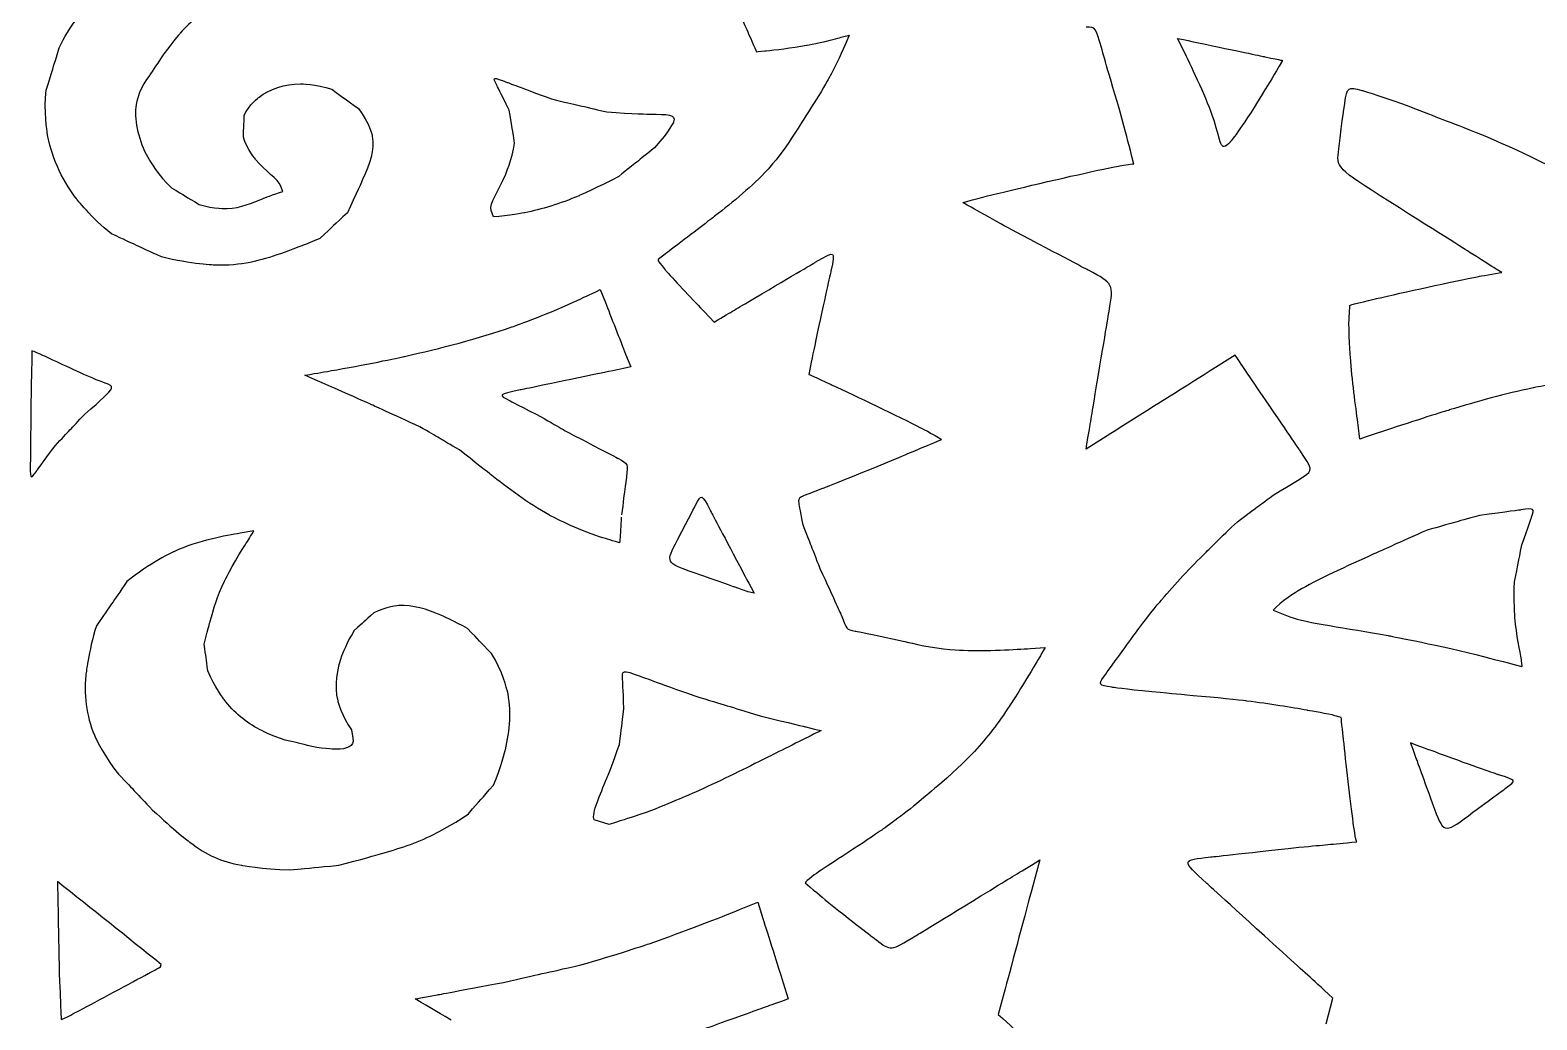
# Model space of a CAD drawing. Extents: x 0 to 339, y 0 to 248.
# Drawn here: x 107.2 to 189.9, y 122.8 to 177 of the extents above; entities that cross this region are included whole.
import ezdxf

# ---------------------------------------------------------------- set-up
doc = ezdxf.new("R2010")
doc.units = 0
doc.layers.add('layer_1', color=7, linetype='CONTINUOUS')

msp = doc.modelspace()

# ---------------------------------------------------------------- linework, layer by layer
at = {"layer": 'layer_1', "color": 1}
for p, q in [((152.152241, 176.770901), (151.975545, 176.367384)), ((170.563004, 175.757598), (170.158972, 176.591173)), ((175.916768, 175.378945), (175.916768, 175.378945)), ((172.153886, 172.096045), (172.153886, 172.096045)), ((121.092512, 168.193184), (120.96606, 168.52133)), ((132.636638, 166.804319), (132.510185, 167.157912)), ((187.940107, 163.757772), (187.62336, 163.940205)), ((138.495444, 162.814037), (138.773087, 162.106851)), ((144.208532, 161.590278), (144.738248, 161.035507)), ((139.88431, 159.278618), (140.162276, 158.571496)), ((173.307945, 159.210657), (171.946134, 158.353182)), ((110.850604, 157.871202), (110.850604, 157.871202)), ((122.863441, 157.864374), (122.282708, 158.116897)), ((180.159246, 154.620577), (180.058236, 155.378202)), ((166.499226, 154.923795), (165.137415, 154.066384)), ((119.500921, 149.575188), (118.743232, 149.448735)), ((146.925126, 146.165962), (146.596657, 146.241526)), ((175.39923, 145.226033), (176.308496, 144.872504)), ((162.087713, 143.13127), (162.894685, 143.181709)), ((124.854621, 138.665708), (124.930248, 138.21111)), ((150.602786, 138.629249), (150.602786, 138.629249)), ((182.926019, 137.952208), (182.926019, 137.952208)), ((138.98612, 133.47757), (138.152868, 133.730152)), ((162.592046, 131.531356), (162.213584, 130.119106)), ((146.12389, 128.810702), (147.134039, 129.214798)), ((147.134039, 129.214798), (147.134039, 129.214798)), ((147.134039, 129.214798), (147.411682, 128.33072)), ((114.372945, 125.666045), (114.418941, 125.803838)), ((148.5229, 124.795364), (148.800866, 123.911605)), ((160.700523, 124.470501), (160.322385, 123.05825)), ((178.29948, 122.544386), (178.677619, 123.956632)), ((128.345656, 123.911605), (128.345656, 123.911605))]:
    msp.add_line(p, q, dxfattribs=at)
for points in [[(108.819227, 176.07241), (109.374841, 177.284639), (110.182969, 178.143338), (110.182969, 178.143338)], [(117.658167, 178.471488), (116.698458, 178.092835), (116.041839, 177.537221), (115.460782, 176.880543)], [(145.99924, 178.28403), (146.528633, 177.073541), (146.528633, 177.073541), (147.058412, 175.863052)], [(115.460782, 176.880543), (115.460782, 176.880543), (114.880113, 176.223924), (114.375007, 175.466294)], [(165.994826, 176.030279), (165.641811, 177.266152), (165.692254, 177.165269), (165.137415, 177.215713)], [(108.112041, 173.74896), (108.465634, 174.910685), (108.465634, 174.910685), (108.819227, 176.07241)], [(147.5878, 175.913491), (148.06714, 175.96393), (148.974671, 176.064808), (149.806698, 176.216062)], [(149.806698, 176.216062), (149.806698, 176.216062), (150.639117, 176.367384), (151.395645, 176.56914)], [(151.975545, 176.367384), (151.799167, 175.96393), (151.446089, 175.156895), (151.017188, 174.374983)], [(151.395645, 176.56914), (151.773784, 176.670019), (151.773784, 176.670019), (152.152241, 176.770901)], [(167.1045, 172.222757), (166.347904, 174.794734), (165.994826, 176.030279), (165.994826, 176.030279)], [(170.158972, 176.591173), (171.118613, 176.389094), (171.118613, 176.389094), (172.078386, 176.187009)], [(172.078386, 176.187009), (173.99735, 175.782914), (174.957123, 175.580834), (174.957123, 175.580834)], [(114.375007, 175.466294), (113.920404, 174.784232), (113.920404, 174.784232), (113.465805, 174.102489)], [(147.058412, 175.863052), (147.108851, 175.863052), (147.5878, 175.913491), (147.5878, 175.913491)], [(172.153886, 172.096045), (171.774973, 173.257706), (170.9671, 174.924278), (170.563004, 175.757598)], [(175.916768, 175.378945), (175.336099, 174.419172), (175.336099, 174.419172), (174.755043, 173.459463)], [(174.957123, 175.580834), (175.916768, 175.378945), (175.916768, 175.378945), (175.916768, 175.378945)], [(132.813211, 174.026539), (132.586135, 174.481142), (132.586135, 174.481142), (133.394268, 174.178116)], [(151.017188, 174.374983), (151.017188, 174.374983), (150.588678, 173.593327), (150.084278, 172.837118)], [(108.162613, 171.425832), (108.162613, 171.425832), (107.960528, 172.638065), (108.112041, 173.74896)], [(113.465805, 174.102489), (113.061705, 173.496696), (113.011202, 172.663121), (113.011202, 172.663121)], [(119.77921, 173.369924), (120.334819, 173.799467), (121.193518, 174.102489), (122.052153, 174.102489)], [(122.052153, 174.102489), (122.052153, 174.102489), (122.910852, 174.102489), (123.769169, 173.799467)], [(123.769169, 173.799467), (124.501411, 173.268914), (124.501411, 173.268914), (125.23398, 172.738748)], [(133.495273, 172.663121), (133.040738, 173.572004), (132.813211, 174.026539), (132.813211, 174.026539)], [(133.394268, 174.178116), (133.394268, 174.178116), (134.202464, 173.87503), (135.818401, 173.269237)], [(179.32599, 173.055818), (179.452119, 173.914326), (179.502627, 173.964892), (180.260316, 173.737493)], [(180.260316, 173.737493), (180.260316, 173.737493), (181.018009, 173.510357), (182.482437, 173.005247)], [(118.971078, 172.385478), (119.223601, 172.940764), (119.77921, 173.369924), (119.77921, 173.369924)], [(125.23398, 172.738748), (125.840096, 171.981446), (125.991609, 171.223753), (125.991609, 171.223753)], [(135.818401, 173.269237), (137.333719, 172.915708), (137.333719, 172.915708), (138.849037, 172.562115)], [(150.084278, 172.837118), (149.554498, 172.004763), (149.554498, 172.004763), (149.02511, 171.172735)], [(174.755043, 173.459463), (173.593254, 171.540436), (173.037709, 170.908941), (173.037709, 170.908941)], [(178.997521, 170.530287), (179.1996, 172.197055), (179.32599, 173.055818), (179.32599, 173.055818)], [(182.482437, 173.005247), (184.502793, 172.222243), (184.502793, 172.222243), (186.523154, 171.439362)], [(113.011202, 172.663121), (112.960699, 171.829869), (113.263789, 170.769149), (113.768827, 169.910519)], [(118.920575, 171.17325), (118.945635, 171.779366), (118.945635, 171.779366), (118.971078, 172.385478)], [(133.798363, 170.844781), (133.64685, 171.753983), (133.64685, 171.753983), (133.495273, 172.663121)], [(138.849037, 172.562115), (140.263281, 172.461105), (141.222991, 172.435662), (141.222991, 172.435662)], [(141.222991, 172.435662), (142.1827, 172.410602), (142.687483, 172.461105), (142.510522, 172.006506)], [(142.510522, 172.006506), (142.510522, 172.006506), (142.33389, 171.551903), (141.475573, 170.592194)], [(167.760154, 169.7009), (167.432518, 170.961829), (167.432518, 170.961829), (167.1045, 172.222757)], [(173.037709, 170.908941), (172.4821, 170.277636), (172.532666, 170.934256), (172.153886, 172.096045)], [(109.753489, 167.814531), (108.920238, 168.900625), (108.364629, 170.21354), (108.162613, 171.425832)], [(119.602254, 169.935574), (119.602254, 169.935574), (119.122591, 170.516631), (118.920575, 171.17325)], [(125.991609, 171.223753), (126.143186, 170.466128), (125.840096, 169.708503), (125.46112, 168.849799)], [(149.02511, 171.172735), (148.470271, 170.264817), (147.663299, 169.382028), (147.663299, 169.382028)], [(186.523154, 171.439362), (189.098868, 170.37871), (191.144735, 169.292548), (191.144735, 169.292548)], [(133.293257, 169.101999), (133.293257, 169.101999), (133.64685, 169.935574), (133.798363, 170.844781)], [(141.475573, 170.592194), (140.490421, 169.809121), (140.490421, 169.809121), (139.505656, 169.026436)], [(181.789354, 167.631903), (178.846008, 169.494633), (178.846008, 169.494633), (178.997521, 170.530287)], [(113.768827, 169.910519), (113.768827, 169.910519), (114.273933, 169.051815), (114.981124, 168.395519)], [(120.96606, 168.52133), (120.839925, 168.849799), (120.0823, 169.354905), (119.602254, 169.935574)], [(159.968082, 168.011071), (161.50627, 168.389528), (164.532204, 169.095685), (166.095704, 169.423321)], [(166.095704, 169.423321), (166.095704, 169.423321), (167.659272, 169.75134), (167.760154, 169.7009)], [(125.46112, 168.849799), (125.46112, 168.849799), (125.082467, 167.9911), (124.627868, 167.031782)], [(132.510185, 167.157912), (132.384055, 167.511441), (132.939664, 168.268743), (133.293257, 169.101999)], [(139.505656, 169.026436), (138.394434, 168.420643), (137.333719, 167.966044), (137.333719, 167.966044)], [(147.663299, 169.382028), (146.856328, 168.499557), (145.797479, 167.642405), (144.763304, 166.835434)], [(111.697964, 165.870057), (110.587069, 166.728692), (109.753489, 167.814531), (109.753489, 167.814531)], [(114.981124, 168.395519), (115.738749, 167.940984), (115.738749, 167.940984), (116.496442, 167.486381)], [(118.036429, 167.258922), (118.768998, 167.284301), (119.425681, 167.587068), (120.00635, 167.814144)], [(120.00635, 167.814144), (120.00635, 167.814144), (120.587406, 168.041608), (121.092512, 168.193184)], [(137.333719, 167.966044), (136.273004, 167.511441), (135.263179, 167.208415), (134.353972, 167.031459)], [(158.379135, 167.582557), (158.429574, 167.633), (159.968082, 168.011071), (159.968082, 168.011071)], [(116.496442, 167.486381), (117.304251, 167.233798), (118.036429, 167.258922), (118.036429, 167.258922)], [(124.627868, 167.031782), (123.870175, 166.324656), (123.870175, 166.324656), (123.11255, 165.61747)], [(134.353972, 167.031459), (134.353972, 167.031459), (133.44477, 166.854822), (132.636638, 166.804319)], [(161.102753, 166.069433), (159.740942, 166.825965), (159.740942, 166.825965), (158.379135, 167.582557)], [(186.204281, 164.838071), (186.204281, 164.838071), (184.732642, 165.769625), (181.789354, 167.631903)], [(144.763304, 166.835434), (144.763304, 166.835434), (143.729515, 166.028462), (142.721106, 165.271866)], [(114.425515, 164.607258), (113.061705, 165.238498), (113.061705, 165.238498), (111.697964, 165.870057)], [(123.11255, 165.61747), (122.052153, 165.162935), (120.96606, 164.783895), (120.96606, 164.783895)], [(142.721106, 165.271866), (142.191395, 164.868412), (142.191395, 164.868412), (141.661939, 164.464895)], [(165.263677, 163.875594), (165.263677, 163.875594), (163.876486, 164.607066), (161.102753, 166.069433)], [(117.405257, 164.152723), (117.405257, 164.152723), (116.041452, 164.203226), (114.425515, 164.607258)], [(120.96606, 164.783895), (119.880221, 164.405242), (118.768998, 164.102215), (117.405257, 164.152723)], [(141.661939, 164.464895), (141.611499, 164.414455), (142.115895, 163.834237), (142.115895, 163.834237)], [(150.286039, 164.313573), (151.395645, 164.969227), (151.395645, 164.969227), (151.143449, 163.834237)], [(187.62336, 163.940205), (187.516295, 164.007974), (187.191176, 164.213659), (186.204281, 164.838071)], [(142.115895, 163.834237), (142.620228, 163.254405), (143.679076, 162.145118), (144.208532, 161.590278)], [(146.957529, 162.346874), (149.176428, 163.657859), (150.286039, 164.313573), (150.286039, 164.313573)], [(151.143449, 163.834237), (151.143449, 163.834237), (150.891313, 162.699566), (150.386917, 160.430232)], [(166.398343, 161.631317), (166.650543, 163.144377), (166.650543, 163.144377), (165.263677, 163.875594)], [(186.674731, 163.534752), (186.674731, 163.534752), (187.598172, 163.716415), (187.940107, 163.757772)], [(136.980126, 162.106851), (137.737815, 162.460444), (137.737815, 162.460444), (138.495444, 162.814037)], [(181.068512, 162.322847), (182.482692, 162.651316), (185.260423, 163.257173), (186.674731, 163.534752)], [(133.64685, 160.768493), (133.64685, 160.768493), (135.465195, 161.400052), (136.980126, 162.106851)], [(138.773087, 162.106851), (139.051053, 161.399729), (139.606662, 159.985808), (139.88431, 159.278618)], [(144.738248, 161.035507), (145.847923, 161.691161), (145.847923, 161.691161), (146.957529, 162.346874)], [(179.603696, 161.944194), (179.65414, 161.994697), (181.068512, 162.322847), (181.068512, 162.322847)], [(165.641811, 157.092254), (166.146147, 160.118507), (166.398343, 161.631317), (166.398343, 161.631317)], [(179.55313, 160.984489), (179.578641, 161.464085), (179.578641, 161.464085), (179.603696, 161.944194)], [(127.762601, 159.152165), (129.707399, 159.581708), (131.828446, 160.137317), (133.64685, 160.768493)], [(150.386917, 160.430232), (150.159777, 159.295238), (150.159777, 159.295238), (149.93296, 158.160571)], [(179.65414, 158.863055), (179.65414, 158.863055), (179.55313, 160.075283), (179.55313, 160.984489)], [(107.327617, 159.449392), (107.30217, 158.262611), (107.30217, 158.262611), (107.277114, 157.075761)], [(108.034739, 159.159057), (108.034739, 159.159057), (107.353064, 159.474839), (107.327617, 159.449392)], [(110.850604, 157.871202), (110.055164, 158.186984), (108.716483, 158.84328), (108.034739, 159.159057)], [(124.050613, 158.419987), (125.818127, 158.723009), (127.762601, 159.152165), (127.762601, 159.152165)], [(174.720191, 157.142693), (174.014034, 158.176482), (174.014034, 158.176482), (173.307945, 159.210657)], [(180.058236, 155.378202), (179.957162, 156.135895), (179.755209, 157.650827), (179.65414, 158.863055)], [(111.545035, 157.189204), (111.898628, 157.580867), (111.646045, 157.555488), (110.850604, 157.871202)], [(122.282708, 158.116897), (123.166467, 158.268474), (123.166467, 158.268474), (124.050613, 158.419987)], [(125.89369, 156.526016), (124.605835, 157.107072), (123.444497, 157.611791), (122.863441, 157.864374)], [(137.737815, 158.06639), (135.313682, 157.561283), (134.101453, 157.308765), (134.101453, 157.308765)], [(140.162276, 158.571496), (138.950047, 158.318977), (138.950047, 158.318977), (137.737815, 158.06639)], [(149.93296, 158.160571), (149.983399, 158.160571), (151.218949, 157.580353), (151.218949, 157.580353)], [(171.946134, 158.353182), (170.584327, 157.495772), (167.861033, 155.781274), (166.499226, 154.923795)], [(192.88713, 158.00442), (191.220362, 157.751901), (189.654477, 157.423363), (189.654477, 157.423363)], [(107.277114, 157.075761), (107.252054, 154.727255), (107.239299, 153.552774), (107.239299, 153.552774)], [(110.231801, 155.989986), (111.191442, 156.797795), (111.545035, 157.189204), (111.545035, 157.189204)], [(134.101453, 157.308765), (132.889161, 157.056177), (132.889161, 157.056177), (133.520397, 156.727708)], [(151.218949, 157.580353), (152.454817, 157.000521), (154.875472, 155.840794), (156.060582, 155.235516)], [(165.137415, 154.066384), (165.389615, 155.579126), (165.389615, 155.579126), (165.641811, 157.092254)], [(176.85058, 154.015945), (176.85058, 154.015945), (176.132054, 155.075117), (174.720191, 157.142693)], [(189.654477, 157.423363), (188.08872, 157.095218), (186.624228, 156.691441), (185.058407, 156.211458)], [(128.596181, 155.288663), (127.181868, 155.945346), (125.89369, 156.526016), (125.89369, 156.526016)], [(133.520397, 156.727708), (133.520397, 156.727708), (134.151956, 156.399563), (135.414369, 155.743267)], [(185.058407, 156.211458), (185.058407, 156.211458), (183.492581, 155.731863), (181.826073, 155.176254)], [(108.590348, 154.247532), (109.410913, 155.118595), (109.410913, 155.118595), (110.231801, 155.989986)], [(135.414369, 155.743267), (136.576094, 155.0612), (136.576094, 155.0612), (137.732985, 154.46372)], [(130.768114, 154.025928), (129.681952, 154.657168), (129.681952, 154.657168), (128.596181, 155.288663)], [(157.195636, 154.579866), (155.884269, 154.025027), (155.884269, 154.025027), (154.572901, 153.470255)], [(156.060582, 155.235516), (156.060582, 155.235516), (157.246075, 154.630305), (157.195636, 154.579866)], [(181.826073, 155.176254), (180.992885, 154.898156), (180.992885, 154.898156), (180.159246, 154.620577)], [(107.567449, 152.845652), (107.567449, 152.845652), (107.908286, 153.312947), (108.590348, 154.247532)], [(132.459682, 152.687247), (132.459682, 152.687247), (131.52542, 153.419816), (130.768114, 154.025928)], [(137.732985, 154.46372), (138.890267, 153.866171), (139.462364, 153.561023), (139.462364, 153.561023)], [(177.051244, 152.552937), (177.59371, 152.905951), (177.569037, 152.956773), (176.85058, 154.015945)], [(107.239299, 153.552774), (107.226607, 152.378685), (107.226607, 152.378685), (107.567449, 152.845652)], [(139.462364, 153.561023), (140.034466, 153.255934), (140.022098, 153.243566), (139.928626, 152.542949)], [(154.572901, 153.470255), (152.000924, 152.41102), (150.689556, 151.906687), (150.689556, 151.906687)], [(135.717714, 150.440069), (134.505485, 151.096689), (133.394268, 151.955001), (132.459682, 152.687247)], [(139.928626, 152.542949), (139.928626, 152.542949), (139.835541, 151.842655), (139.661289, 150.454823)], [(175.399162, 151.54414), (176.508836, 152.199858), (177.051244, 152.552937), (177.051244, 152.552937)], [(143.717598, 150.989109), (144.046071, 151.620668), (144.046071, 151.620668), (144.52573, 150.71153)], [(150.689556, 151.906687), (149.378189, 151.402292), (149.327745, 151.452731), (149.378189, 151.099652)], [(173.432145, 150.081451), (174.415812, 150.812668), (174.415812, 150.812668), (175.399162, 151.54414)], [(138.242925, 149.328851), (136.93001, 149.78345), (135.717714, 150.440069), (135.717714, 150.440069)], [(142.732833, 149.095525), (143.389452, 150.357937), (143.717598, 150.989109), (143.717598, 150.989109)], [(144.52573, 150.71153), (144.52573, 150.71153), (145.005776, 149.802328), (145.965485, 147.984307)], [(149.378189, 151.099652), (149.378189, 151.099652), (149.428628, 150.746637), (149.579945, 149.990364)], [(186.712933, 150.42822), (185.273561, 150.024183), (185.273561, 150.024183), (183.83381, 149.620151)], [(188.98549, 150.731305), (188.98549, 150.731305), (188.227865, 150.6303), (186.712933, 150.42822)], [(189.566482, 150.32721), (189.743051, 150.832379), (189.743051, 150.832379), (188.98549, 150.731305)], [(118.894809, 148.615479), (119.197831, 149.095206), (119.197831, 149.095206), (119.500921, 149.575188)], [(139.606662, 149.656997), (139.606662, 149.656997), (139.556159, 148.975577), (139.556159, 148.924751)], [(139.646217, 150.333524), (139.637973, 150.074108), (139.620064, 149.842202), (139.606662, 149.656997)], [(149.579945, 149.990364), (150.058899, 148.754496), (150.058899, 148.754496), (150.538234, 147.518947)], [(171.717578, 148.417392), (171.717578, 148.417392), (172.575053, 149.274802), (173.432145, 150.081451)], [(183.83381, 149.620151), (182.470456, 149.014358), (180.955069, 148.332169), (180.955069, 148.332169)], [(189.036056, 148.812278), (189.389585, 149.822103), (189.566482, 150.32721), (189.566482, 150.32721)], [(118.743232, 149.448735), (117.985603, 149.322665), (116.470608, 149.070082), (115.106866, 148.438523)], [(139.556159, 148.924751), (138.89954, 149.126767), (138.89954, 149.126767), (138.242925, 149.328851)], [(143.5829, 147.302241), (142.07615, 147.832794), (142.07615, 147.832794), (142.732833, 149.095525)], [(188.631897, 146.791854), (188.833976, 147.80213), (188.833976, 147.80213), (189.036056, 148.812278)], [(115.106866, 148.438523), (115.106866, 148.438523), (113.743061, 147.807347), (112.530833, 146.797135)], [(117.884597, 146.822195), (117.884597, 146.822195), (118.288629, 147.655838), (118.894809, 148.615479)], [(145.965485, 147.984307), (146.445144, 147.075105), (146.445144, 147.075105), (146.925126, 146.165962)], [(169.2966, 145.819712), (170.002757, 146.652067), (170.860167, 147.559981), (171.717578, 148.417392)], [(180.955069, 148.332169), (179.439819, 147.650489), (177.772924, 146.892796), (176.762776, 146.286748)], [(145.843152, 146.506805), (145.843152, 146.506805), (145.08997, 146.772079), (143.5829, 147.302241)], [(150.538234, 147.518947), (151.345206, 145.804449), (151.698284, 144.97203), (151.698284, 144.97203)], [(112.530833, 146.797135), (111.697258, 145.584906), (111.697258, 145.584906), (110.864002, 144.372678)], [(117.101525, 144.62552), (117.278481, 145.282203), (117.480497, 145.989007), (117.884597, 146.822195)], [(146.596657, 146.241526), (146.596657, 146.241526), (146.596657, 146.241526), (145.843152, 146.506805)], [(176.762776, 146.286748), (176.762776, 146.286748), (175.752563, 145.680568), (175.39923, 145.226033)], [(188.657408, 144.822001), (188.657408, 144.822001), (188.581389, 145.781642), (188.631897, 146.791854)], [(127.455715, 145.483901), (127.455715, 145.483901), (126.723532, 145.433398), (126.066849, 145.080123)], [(129.753782, 144.953671), (128.996089, 145.282203), (128.188279, 145.534403), (127.455715, 145.483901)], [(168.036058, 144.231412), (168.590506, 144.987685), (169.2966, 145.819712), (169.2966, 145.819712)], [(116.773375, 143.362789), (116.924888, 143.968906), (117.101525, 144.62552), (117.101525, 144.62552)], [(126.066849, 145.080123), (125.53636, 144.600141), (125.53636, 144.600141), (125.006134, 144.120482)], [(131.218593, 144.221488), (130.511407, 144.62552), (129.753782, 144.953671), (129.753782, 144.953671)], [(151.698284, 144.97203), (152.051363, 144.139998), (151.950485, 144.190437), (152.479877, 144.089559)], [(176.308496, 144.872504), (177.217315, 144.518911), (179.389312, 144.266324), (181.712762, 143.836908)], [(189.010932, 142.523929), (188.934987, 142.953472), (188.732902, 143.862291), (188.657408, 144.822001)], [(110.864002, 144.372678), (110.40979, 142.958693), (110.283332, 141.670515), (110.283332, 141.670515)], [(125.006134, 144.120482), (124.602098, 143.514302), (124.324132, 142.756677), (124.324132, 142.756677)], [(132.531831, 142.857683), (131.875212, 143.539426), (131.875212, 143.539426), (131.218593, 144.221488)], [(152.479877, 144.089559), (152.479877, 144.089559), (153.009657, 143.988681), (154.169383, 143.73648)], [(166.926384, 142.718347), (167.481219, 143.47488), (167.481219, 143.47488), (168.036058, 144.231412)], [(181.712762, 143.836908), (181.712762, 143.836908), (184.03589, 143.407688), (186.510526, 142.801831)], [(116.975391, 141.897978), (116.874385, 142.63022), (116.874385, 142.63022), (116.773375, 143.362789)], [(154.169383, 143.73648), (155.203172, 143.50934), (155.203172, 143.50934), (156.237283, 143.282587)], [(156.237283, 143.282587), (157.145197, 143.080831), (158.406125, 143.030392), (158.406125, 143.030392)], [(158.406125, 143.030392), (159.667054, 142.979953), (161.280678, 143.080831), (162.087713, 143.13127)], [(162.894685, 143.181709), (162.566662, 142.626874), (162.566662, 142.626874), (162.239031, 142.072098)], [(124.324132, 142.756677), (124.046489, 141.999048), (123.894912, 141.089846), (124.096992, 140.256271)], [(133.39053, 140.837323), (133.39053, 140.837323), (133.137943, 141.897978), (132.531831, 142.857683)], [(166.094352, 141.558233), (166.094352, 141.558233), (166.371612, 141.961751), (166.926384, 142.718347)], [(186.510526, 142.801831), (187.773261, 142.473362), (187.773261, 142.473362), (189.036056, 142.14528)], [(189.036056, 142.14528), (189.086432, 142.094709), (189.010932, 142.523929), (189.010932, 142.523929)], [(110.283332, 141.670515), (110.157203, 140.382724), (110.358896, 139.221322), (110.838559, 138.185662)], [(117.85915, 140.332216), (117.85915, 140.332216), (117.328983, 141.039339), (116.975391, 141.897978)], [(139.718366, 141.432422), (139.693242, 141.962976), (139.693242, 141.962976), (140.678075, 141.609383)], [(139.794316, 139.841541), (139.743813, 140.902261), (139.718366, 141.432422), (139.718366, 141.432422)], [(140.678075, 141.609383), (140.678075, 141.609383), (141.663163, 141.25579), (143.632693, 140.548663)], [(162.239031, 142.072098), (161.583313, 140.962423), (160.952655, 140.004134), (160.952655, 140.004134)], [(166.548309, 141.003462), (165.816773, 141.10434), (165.816773, 141.15478), (166.094352, 141.558233)], [(133.289456, 137.579551), (133.542043, 138.615205), (133.643049, 139.776608), (133.39053, 140.837323)], [(143.632693, 140.548663), (145.451101, 139.993054), (145.451101, 139.993054), (147.269446, 139.437445)], [(168.741828, 140.751262), (167.279462, 140.902579), (166.548309, 141.003462), (166.548309, 141.003462)], [(171.465446, 140.499062), (170.103635, 140.625), (170.103635, 140.625), (168.741828, 140.751262)], [(173.961919, 140.246866), (173.961919, 140.246866), (172.725988, 140.398183), (171.465446, 140.499062)], [(119.803947, 138.690769), (119.096825, 139.069809), (118.389703, 139.625031), (117.85915, 140.332216)], [(124.096992, 140.256271), (124.096992, 140.256271), (124.299008, 139.423015), (124.854621, 138.665708)], [(139.541729, 137.871624), (139.667863, 138.856389), (139.667863, 138.856389), (139.794316, 139.841541)], [(160.952655, 140.004134), (160.322385, 139.045845), (159.717497, 138.239197), (159.01134, 137.482601)], [(177.265369, 139.742529), (176.407958, 139.893851), (175.197469, 140.095544), (173.961919, 140.246866)], [(178.627175, 139.490334), (178.12278, 139.591212), (177.265369, 139.742529), (177.265369, 139.742529)], [(147.269446, 139.437445), (148.935954, 139.033345), (149.769206, 138.831329), (149.769206, 138.831329)], [(149.769206, 138.831329), (150.602786, 138.629249), (150.602786, 138.629249), (150.602786, 138.629249)], [(179.131576, 139.339012), (178.879376, 139.414511), (178.879376, 139.414511), (178.627175, 139.490334)], [(179.257833, 138.128522), (179.257833, 138.128522), (179.131576, 139.288572), (179.131576, 139.339012)], [(110.838559, 138.185662), (110.838559, 138.185662), (111.318605, 137.15039), (112.07623, 136.241188)], [(121.218255, 138.110099), (120.511133, 138.312115), (119.803947, 138.690769), (119.803947, 138.690769)], [(122.683071, 137.756506), (121.950501, 137.933144), (121.950501, 137.933144), (121.218255, 138.110099)], [(124.930248, 138.21111), (125.006134, 137.756506), (124.602098, 137.604993), (124.021042, 137.604993)], [(149.592573, 138.124207), (148.58268, 137.619101), (147.420959, 137.038045), (147.420959, 137.038045)], [(150.602786, 138.629249), (150.09768, 138.37673), (150.09768, 138.37673), (149.592573, 138.124207)], [(179.786907, 133.589528), (179.635585, 134.699139), (179.383708, 136.968472), (179.257833, 138.128522)], [(124.021042, 137.604993), (124.021042, 137.604993), (123.440377, 137.604993), (122.683071, 137.756506)], [(132.632841, 135.635076), (133.036937, 136.544278), (133.289456, 137.579551), (133.289456, 137.579551)], [(138.859667, 136.028156), (138.859667, 136.028156), (139.238707, 136.962805), (139.541729, 137.871624)], [(159.01134, 137.482601), (159.01134, 137.482601), (158.305247, 136.726069), (157.498212, 136.019912)], [(182.926019, 137.952208), (182.926019, 137.952208), (182.926019, 137.952208), (183.229046, 137.118633)], [(184.845438, 137.245155), (183.885665, 137.598679), (183.885665, 137.598679), (182.926019, 137.952208)], [(187.749489, 136.209819), (187.749489, 136.209819), (186.764401, 136.538287), (184.845438, 137.245155)], [(147.420959, 137.038045), (146.259234, 136.457312), (144.946319, 135.801079), (143.63308, 135.220028)], [(183.229046, 137.118633), (183.229046, 137.118633), (183.532136, 136.285382), (184.138252, 134.618937)], [(112.07623, 136.241188), (113.010492, 135.2561), (113.010492, 135.2561), (113.945141, 134.271335)], [(131.2691, 134.069251), (131.950775, 134.852004), (131.950775, 134.852004), (132.632841, 135.635076)], [(138.152868, 133.730152), (138.026797, 134.134253), (138.481014, 135.093894), (138.859667, 136.028156)], [(157.498212, 136.019912), (156.665857, 135.313818), (156.665857, 135.313818), (155.833829, 134.607661)], [(188.128143, 135.452125), (188.784762, 135.932171), (188.734323, 135.881668), (187.749489, 136.209819)], [(143.63308, 135.220028), (143.63308, 135.220028), (142.319782, 134.639295), (141.006544, 134.134253)], [(186.108169, 133.962254), (187.471523, 134.972403), (188.128143, 135.452125), (188.128143, 135.452125)], [(113.945141, 134.271335), (115.05604, 133.210939), (115.990302, 132.503817), (115.990302, 132.503817)], [(129.349681, 132.932973), (129.349681, 132.932973), (130.309391, 133.413018), (131.2691, 134.069251)], [(141.006544, 134.134253), (139.996332, 133.805715), (139.996332, 133.805715), (138.98612, 133.47757)], [(155.833829, 134.607661), (154.976355, 133.901572), (153.816305, 133.094601), (153.816305, 133.094601)], [(184.138252, 134.618937), (184.744364, 132.952106), (184.744364, 132.952106), (186.108169, 133.962254)], [(153.816305, 133.094601), (152.656255, 132.287566), (151.193889, 131.380034), (150.462416, 130.875702)], [(179.988663, 132.530293), (179.938224, 132.479853), (179.786907, 133.589528), (179.786907, 133.589528)], [(115.990302, 132.503817), (116.924888, 131.796694), (117.682517, 131.443102), (118.818859, 131.241085)], [(126.369939, 131.847197), (127.430654, 132.150224), (128.389977, 132.453314), (129.349681, 132.932973)], [(171.969778, 131.698265), (171.969778, 131.698265), (173.583462, 131.874962), (176.811412, 132.227717)], [(176.811412, 132.227717), (178.400035, 132.378975), (178.400035, 132.378975), (179.988663, 132.530293)], [(124.147499, 131.241085), (125.30922, 131.544112), (126.369939, 131.847197), (126.369939, 131.847197)], [(159.868428, 129.866906), (161.230234, 130.699001), (161.230234, 130.699001), (162.592046, 131.531356)], [(171.743025, 130.260955), (170.355771, 131.521883), (170.355771, 131.521883), (171.969778, 131.698265)], [(118.818859, 131.241085), (118.818859, 131.241085), (119.955524, 131.039001), (121.470455, 130.988498)], [(121.470455, 130.988498), (122.808813, 131.114633), (122.808813, 131.114633), (124.147499, 131.241085)], [(150.462416, 130.875702), (150.462416, 130.875702), (149.731199, 130.371306), (149.731199, 130.270428)], [(114.418941, 125.803838), (112.520914, 127.320185), (110.622436, 128.836145), (108.724403, 130.352496)], [(108.724403, 130.352496), (108.724403, 130.352496), (108.774911, 127.826966), (108.825414, 125.301822)], [(149.731199, 130.270428), (150.512856, 129.61471), (150.512856, 129.61471), (151.294767, 128.959056)], [(155.78339, 127.370433), (155.78339, 127.370433), (157.145197, 128.202847), (159.868428, 129.866906)], [(162.213584, 130.119106), (161.835513, 128.70686), (161.078917, 125.882747), (160.700523, 124.470501)], [(175.903562, 126.478493), (173.129828, 129.000026), (171.743025, 130.260955), (171.743025, 130.260955)], [(151.294767, 128.959056), (152.858011, 127.74889), (153.639604, 127.143679), (153.639604, 127.143679)], [(141.174227, 126.942178), (143.093577, 127.598861), (145.113678, 128.406665), (146.12389, 128.810702)], [(147.411682, 128.33072), (147.689648, 127.446961), (148.245257, 125.679442), (148.5229, 124.795364)], [(153.639604, 127.143679), (154.421579, 126.538401), (154.421579, 126.538401), (155.78339, 127.370433)], [(137.436787, 125.780453), (139.254808, 126.285559), (141.174227, 126.942178), (141.174227, 126.942178)], [(178.677619, 123.956632), (177.290748, 125.21756), (177.290748, 125.21756), (175.903562, 126.478493)], [(113.699127, 125.301499), (113.699127, 125.301499), (114.139946, 125.539911), (114.372945, 125.666045)], [(133.194309, 124.820743), (135.315357, 125.30047), (135.315357, 125.30047), (137.436787, 125.780453)], [(108.825414, 125.301822), (108.875917, 124.039087), (108.875917, 124.039087), (108.92642, 122.776292)], [(109.936632, 123.281398), (110.896341, 123.786504), (112.764865, 124.796393), (113.699127, 125.301499)], [(129.557561, 124.138745), (129.557561, 124.138745), (130.769789, 124.366208), (133.194309, 124.820743)], [(128.345656, 123.911605), (128.345656, 123.911605), (128.345656, 123.911605), (129.557561, 124.138745)], [(108.92642, 122.776292), (108.976927, 122.776292), (109.936632, 123.281398), (109.936632, 123.281398)], [(130.315573, 122.74988), (129.330421, 123.330549), (129.330421, 123.330549), (128.345656, 123.911605)], [(148.800866, 123.911605), (147.538135, 123.457002), (147.538135, 123.457002), (146.275403, 123.002403)], [(146.275403, 123.002403), (143.75026, 122.093584), (142.462082, 121.638981), (142.462082, 121.638981)], [(160.322385, 123.05825), (161.709251, 121.797322), (161.709251, 121.797322), (163.096442, 120.536394)]]:
    msp.add_open_spline(points, degree=3, dxfattribs=at)

doc.saveas('drawing.dxf')
